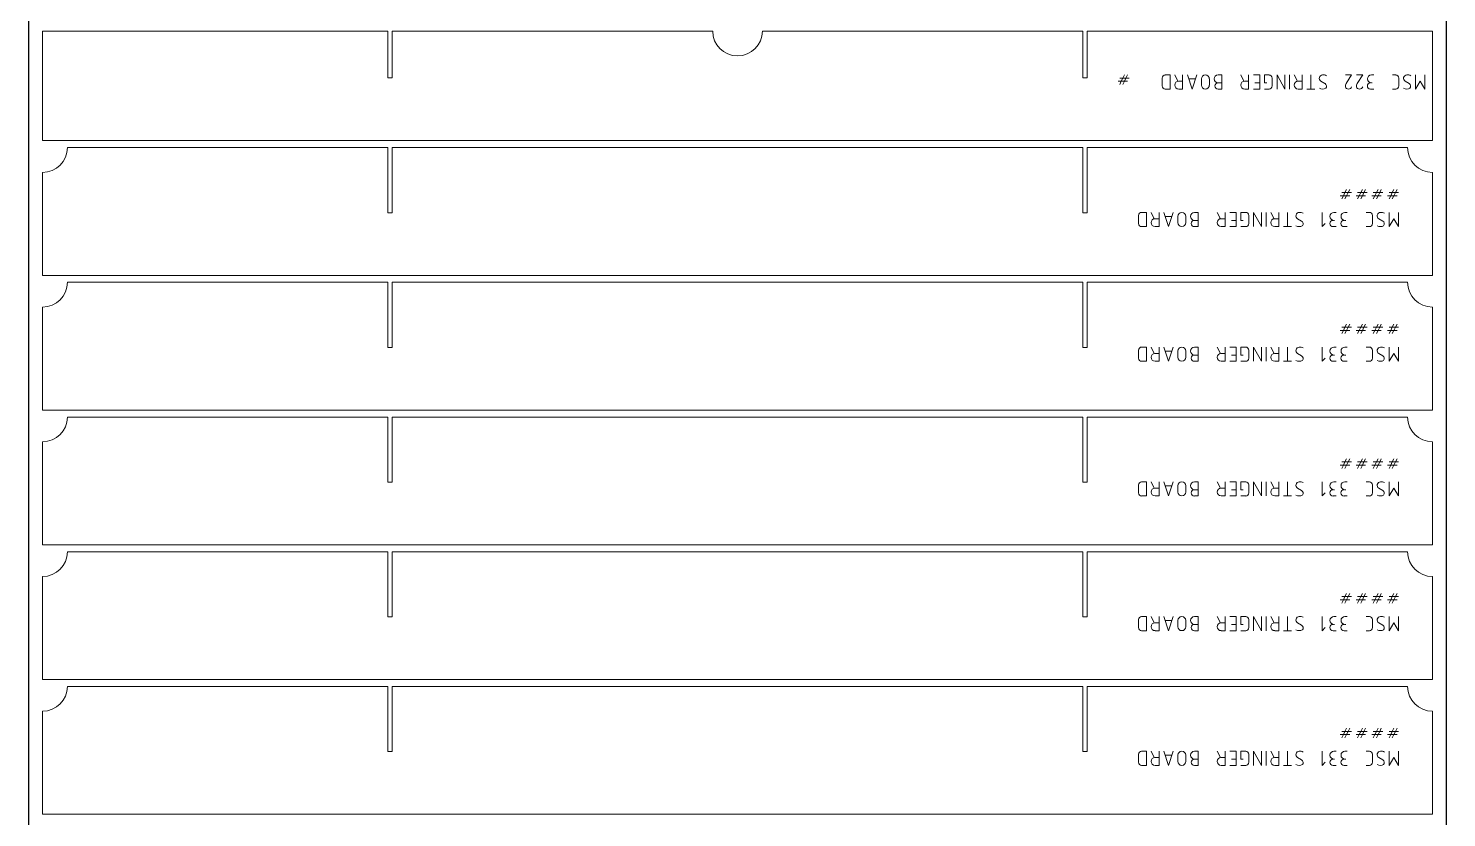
# Model space of a CAD drawing. Header units: inches. Extents: x 142 to 14402, y 211 to 2711.
# Drawn here: x 10102 to 11102, y 694 to 1251 of the extents above; entities that cross this region are included whole.
import ezdxf

# ---------------------------------------------------------------- set-up
doc = ezdxf.new("R2010")
doc.units = ezdxf.units.IN
doc.header["$MEASUREMENT"] = 0
doc.layers.add('IV_MARK_SURFACE', color=2, linetype='Continuous', lineweight=5)
doc.layers.add('IV_OUTER_PROFILE', color=7, linetype='Continuous', lineweight=5)

msp = doc.modelspace()

# ---------------------------------------------------------------- linework, layer by layer
msp.add_lwpolyline([(10101.7, 211.4), (11101.7, 211.4), (11101.7, 2211.4), (10101.7, 2211.4)], close=True)
at = {"layer": 'IV_MARK_SURFACE'}
for p, q in [((10872.3, 1213.4), (10870.1, 1213.4)), ((10871.2, 1215.6), (10873.4, 1215.6)), ((10871.2, 1211.2), (10872.3, 1213.4)), ((10872.3, 1213.4), (10873.4, 1215.6)), ((10874.5, 1213.4), (10872.3, 1213.4)), ((10873.4, 1215.6), (10874.5, 1217.9)), ((10873.4, 1215.6), (10875.6, 1215.6)), ((10874.5, 1213.4), (10873.4, 1211.2)), ((10875.6, 1215.6), (10874.5, 1213.4)), ((10876.7, 1213.4), (10874.5, 1213.4)), ((10876.7, 1217.9), (10875.6, 1215.6)), ((10875.6, 1215.6), (10877.8, 1215.6)), ((10901.1, 1215.6), (10901.1, 1210.1)), ((10906.7, 1217.9), (10903.3, 1217.9)), ((10906.7, 1207.9), (10906.7, 1217.9)), ((10912.2, 1213.4), (10910, 1217.9)), ((10912.8, 1213.4), (10915.5, 1213.4)), ((10915.5, 1217.9), (10915.5, 1213.4)), ((10915.5, 1213.4), (10915.5, 1207.9)), ((10918.9, 1217.9), (10922.2, 1207.9)), ((10924.4, 1215.1), (10920, 1215.1)), ((10922.2, 1207.9), (10925.5, 1217.9)), ((10928.8, 1215.1), (10928.8, 1210.7)), ((10934.4, 1210.7), (10934.4, 1215.1)), ((10940.5, 1217.9), (10943.3, 1217.9)), ((10940.5, 1212.3), (10943.3, 1212.3)), ((10943.3, 1217.9), (10943.3, 1212.3)), ((10943.3, 1212.3), (10943.3, 1207.9)), ((10958.8, 1213.4), (10956.6, 1217.9)), ((10959.3, 1213.4), (10962.1, 1213.4)), ((10962.1, 1217.9), (10962.1, 1213.4)), ((10962.1, 1213.4), (10962.1, 1207.9)), ((10965.4, 1217.9), (10969.9, 1217.9)), ((10969.9, 1212.3), (10966.5, 1212.3)), ((10969.9, 1217.9), (10969.9, 1212.3)), ((10969.9, 1212.3), (10969.9, 1207.9)), ((10976.5, 1217.9), (10973.2, 1217.9)), ((10973.2, 1217.9), (10973.2, 1212.3)), ((10973.2, 1212.3), (10974.9, 1212.3)), ((10978.7, 1210.1), (10978.7, 1215.6)), ((10987.6, 1207.9), (10982.1, 1217.9)), ((10982.1, 1217.9), (10982.1, 1207.9)), ((10987.6, 1217.9), (10987.6, 1207.9)), ((10990.9, 1217.9), (10990.9, 1207.9)), ((10996.5, 1213.4), (10994.3, 1217.9)), ((10997, 1213.4), (10999.8, 1213.4)), ((10999.8, 1217.9), (10999.8, 1213.4)), ((10999.8, 1213.4), (10999.8, 1207.9)), ((11005.9, 1217.9), (11005.9, 1207.9)), ((11013.1, 1213.4), (11015.9, 1211.8)), ((11030.3, 1217.9), (11034.7, 1217.9)), ((11034.7, 1217.9), (11030.9, 1211.8)), ((11038.1, 1217.9), (11042.5, 1217.9)), ((11042.5, 1217.9), (11038.6, 1211.8)), ((11050.3, 1217.9), (11048.6, 1217.9)), ((11048.6, 1212.3), (11049.2, 1212.3)), ((11063.6, 1217.9), (11065.8, 1217.9)), ((11068, 1215.6), (11068, 1210.1)), ((11072.4, 1213.4), (11075.2, 1211.8)), ((11079.7, 1207.9), (11079.7, 1217.9)), ((11083, 1213.4), (11079.7, 1207.9)), ((11086.3, 1207.9), (11083, 1213.4)), ((11086.3, 1217.9), (11086.3, 1207.9)), ((10903.3, 1207.9), (10906.7, 1207.9)), ((10915.5, 1207.9), (10912.8, 1207.9)), ((10943.3, 1207.9), (10940.5, 1207.9)), ((10962.1, 1207.9), (10959.3, 1207.9)), ((10969.9, 1207.9), (10965.4, 1207.9)), ((10973.2, 1207.9), (10976.5, 1207.9)), ((10999.8, 1207.9), (10997, 1207.9)), ((11005.9, 1207.9), (11003.1, 1207.9)), ((11008.7, 1207.9), (11005.9, 1207.9)), ((11048, 1207.9), (11050.3, 1207.9)), ((11065.8, 1207.9), (11063.6, 1207.9)), ((11028.9, 1132.7), (11026.7, 1132.7)), ((11027.8, 1134.9), (11030, 1134.9)), ((11027.8, 1130.4), (11028.9, 1132.7)), ((11028.9, 1132.7), (11030, 1134.9)), ((11031.1, 1132.7), (11028.9, 1132.7)), ((11030, 1134.9), (11031.1, 1137.1)), ((11030, 1134.9), (11032.3, 1134.9)), ((11031.1, 1132.7), (11030, 1130.4)), ((11032.3, 1134.9), (11031.1, 1132.7)), ((11033.4, 1132.7), (11031.1, 1132.7)), ((11033.4, 1137.1), (11032.3, 1134.9)), ((11032.3, 1134.9), (11034.5, 1134.9)), ((11040, 1132.7), (11037.8, 1132.7)), ((11038.9, 1134.9), (11041.1, 1134.9)), ((11038.9, 1130.4), (11040, 1132.7)), ((11040, 1132.7), (11041.1, 1134.9)), ((11042.3, 1132.7), (11040, 1132.7)), ((11041.1, 1134.9), (11042.3, 1137.1)), ((11041.1, 1134.9), (11043.4, 1134.9)), ((11042.3, 1132.7), (11041.1, 1130.4)), ((11043.4, 1134.9), (11042.3, 1132.7)), ((11044.5, 1132.7), (11042.3, 1132.7)), ((11044.5, 1137.1), (11043.4, 1134.9)), ((11043.4, 1134.9), (11045.6, 1134.9)), ((11051.1, 1132.7), (11048.9, 1132.7)), ((11050, 1134.9), (11052.3, 1134.9)), ((11050, 1130.4), (11051.1, 1132.7)), ((11051.1, 1132.7), (11052.3, 1134.9)), ((11053.4, 1132.7), (11051.1, 1132.7)), ((11052.3, 1134.9), (11053.4, 1137.1)), ((11052.3, 1134.9), (11054.5, 1134.9)), ((11053.4, 1132.7), (11052.3, 1130.4)), ((11054.5, 1134.9), (11053.4, 1132.7)), ((11055.6, 1132.7), (11053.4, 1132.7)), ((11055.6, 1137.1), (11054.5, 1134.9)), ((11054.5, 1134.9), (11056.7, 1134.9)), ((11062.3, 1132.7), (11060, 1132.7)), ((11061.1, 1134.9), (11063.4, 1134.9)), ((11061.1, 1130.4), (11062.3, 1132.7)), ((11062.3, 1132.7), (11063.4, 1134.9)), ((11064.5, 1132.7), (11062.3, 1132.7)), ((11063.4, 1134.9), (11064.5, 1137.1)), ((11063.4, 1134.9), (11065.6, 1134.9)), ((11064.5, 1132.7), (11063.4, 1130.4)), ((11065.6, 1134.9), (11064.5, 1132.7)), ((11066.7, 1132.7), (11064.5, 1132.7)), ((11066.7, 1137.1), (11065.6, 1134.9)), ((11065.6, 1134.9), (11067.8, 1134.9)), ((10890, 1120.9), (10886.6, 1120.9)), ((10890, 1110.9), (10890, 1120.9)), ((10895.5, 1116.4), (10893.3, 1120.9)), ((10898.9, 1120.9), (10898.9, 1116.4)), ((10902.2, 1120.9), (10905.5, 1110.9)), ((10905.5, 1110.9), (10908.9, 1120.9)), ((10923.9, 1120.9), (10926.6, 1120.9)), ((10926.6, 1120.9), (10926.6, 1115.3)), ((10942.2, 1116.4), (10940, 1120.9)), ((10945.5, 1120.9), (10945.5, 1116.4)), ((10948.9, 1120.9), (10953.3, 1120.9)), ((10953.3, 1120.9), (10953.3, 1115.3)), ((10960, 1120.9), (10956.6, 1120.9)), ((10956.6, 1120.9), (10956.6, 1115.3)), ((10971.1, 1110.9), (10965.5, 1120.9)), ((10965.5, 1120.9), (10965.5, 1110.9)), ((10971.1, 1120.9), (10971.1, 1110.9)), ((10974.4, 1120.9), (10974.4, 1110.9)), ((10980, 1116.4), (10977.7, 1120.9)), ((10983.3, 1120.9), (10983.3, 1116.4)), ((10989.4, 1120.9), (10989.4, 1110.9)), ((11013.9, 1110.9), (11013.9, 1120.9)), ((11023.9, 1120.9), (11022.2, 1120.9)), ((11031.6, 1120.9), (11030, 1120.9)), ((11045, 1120.9), (11047.2, 1120.9)), ((11061.1, 1110.9), (11061.1, 1120.9)), ((11067.7, 1120.9), (11067.7, 1110.9)), ((10884.4, 1118.7), (10884.4, 1113.1)), ((10886.6, 1110.9), (10890, 1110.9)), ((10896.1, 1116.4), (10898.9, 1116.4)), ((10898.9, 1110.9), (10896.1, 1110.9)), ((10898.9, 1116.4), (10898.9, 1110.9)), ((10907.7, 1118.1), (10903.3, 1118.1)), ((10912.2, 1118.1), (10912.2, 1113.7)), ((10917.7, 1113.7), (10917.7, 1118.1)), ((10923.9, 1115.3), (10926.6, 1115.3)), ((10926.6, 1110.9), (10923.9, 1110.9)), ((10926.6, 1115.3), (10926.6, 1110.9)), ((10942.7, 1116.4), (10945.5, 1116.4)), ((10945.5, 1110.9), (10942.7, 1110.9)), ((10945.5, 1116.4), (10945.5, 1110.9)), ((10953.3, 1110.9), (10948.9, 1110.9)), ((10953.3, 1115.3), (10950, 1115.3)), ((10953.3, 1115.3), (10953.3, 1110.9)), ((10956.6, 1115.3), (10958.3, 1115.3)), ((10956.6, 1110.9), (10960, 1110.9)), ((10962.2, 1113.1), (10962.2, 1118.7)), ((10980.5, 1116.4), (10983.3, 1116.4)), ((10983.3, 1110.9), (10980.5, 1110.9)), ((10983.3, 1116.4), (10983.3, 1110.9)), ((10989.4, 1110.9), (10986.6, 1110.9)), ((10992.2, 1110.9), (10989.4, 1110.9)), ((10996.6, 1116.4), (10999.4, 1114.8)), ((11016.1, 1113.1), (11013.9, 1110.9)), ((11021.6, 1110.9), (11023.9, 1110.9)), ((11022.2, 1115.3), (11022.7, 1115.3)), ((11029.4, 1110.9), (11031.6, 1110.9)), ((11030, 1115.3), (11030.5, 1115.3)), ((11047.2, 1110.9), (11045, 1110.9)), ((11049.4, 1118.7), (11049.4, 1113.1)), ((11053.9, 1116.4), (11056.6, 1114.8)), ((11064.4, 1116.4), (11061.1, 1110.9)), ((11067.7, 1110.9), (11064.4, 1116.4)), ((11030, 1039.9), (11031.1, 1042.1)), ((11033.4, 1042.1), (11032.3, 1039.9)), ((11041.1, 1039.9), (11042.3, 1042.1)), ((11044.5, 1042.1), (11043.4, 1039.9)), ((11052.3, 1039.9), (11053.4, 1042.1)), ((11055.6, 1042.1), (11054.5, 1039.9)), ((11063.4, 1039.9), (11064.5, 1042.1)), ((11066.7, 1042.1), (11065.6, 1039.9)), ((11028.9, 1037.7), (11026.7, 1037.7)), ((11027.8, 1039.9), (11030, 1039.9)), ((11027.8, 1035.4), (11028.9, 1037.7)), ((11028.9, 1037.7), (11030, 1039.9)), ((11031.1, 1037.7), (11028.9, 1037.7)), ((11030, 1039.9), (11032.3, 1039.9)), ((11031.1, 1037.7), (11030, 1035.4)), ((11032.3, 1039.9), (11031.1, 1037.7)), ((11033.4, 1037.7), (11031.1, 1037.7)), ((11032.3, 1039.9), (11034.5, 1039.9)), ((11040, 1037.7), (11037.8, 1037.7)), ((11038.9, 1039.9), (11041.1, 1039.9)), ((11038.9, 1035.4), (11040, 1037.7)), ((11040, 1037.7), (11041.1, 1039.9)), ((11042.3, 1037.7), (11040, 1037.7)), ((11041.1, 1039.9), (11043.4, 1039.9)), ((11042.3, 1037.7), (11041.1, 1035.4)), ((11043.4, 1039.9), (11042.3, 1037.7)), ((11044.5, 1037.7), (11042.3, 1037.7)), ((11043.4, 1039.9), (11045.6, 1039.9)), ((11051.1, 1037.7), (11048.9, 1037.7)), ((11050, 1039.9), (11052.3, 1039.9)), ((11050, 1035.4), (11051.1, 1037.7)), ((11051.1, 1037.7), (11052.3, 1039.9)), ((11053.4, 1037.7), (11051.1, 1037.7)), ((11052.3, 1039.9), (11054.5, 1039.9)), ((11053.4, 1037.7), (11052.3, 1035.4)), ((11054.5, 1039.9), (11053.4, 1037.7)), ((11055.6, 1037.7), (11053.4, 1037.7)), ((11054.5, 1039.9), (11056.7, 1039.9)), ((11062.3, 1037.7), (11060, 1037.7)), ((11061.1, 1039.9), (11063.4, 1039.9)), ((11061.1, 1035.4), (11062.3, 1037.7)), ((11062.3, 1037.7), (11063.4, 1039.9)), ((11064.5, 1037.7), (11062.3, 1037.7)), ((11063.4, 1039.9), (11065.6, 1039.9)), ((11064.5, 1037.7), (11063.4, 1035.4)), ((11065.6, 1039.9), (11064.5, 1037.7)), ((11066.7, 1037.7), (11064.5, 1037.7)), ((11065.6, 1039.9), (11067.8, 1039.9)), ((10884.4, 1023.7), (10884.4, 1018.1)), ((10890, 1025.9), (10886.6, 1025.9)), ((10890, 1015.9), (10890, 1025.9)), ((10895.5, 1021.4), (10893.3, 1025.9)), ((10896.1, 1021.4), (10898.9, 1021.4)), ((10898.9, 1025.9), (10898.9, 1021.4)), ((10898.9, 1021.4), (10898.9, 1015.9)), ((10902.2, 1025.9), (10905.5, 1015.9)), ((10907.7, 1023.1), (10903.3, 1023.1)), ((10905.5, 1015.9), (10908.9, 1025.9)), ((10912.2, 1023.1), (10912.2, 1018.7)), ((10917.7, 1018.7), (10917.7, 1023.1)), ((10923.9, 1025.9), (10926.6, 1025.9)), ((10923.9, 1020.3), (10926.6, 1020.3)), ((10926.6, 1025.9), (10926.6, 1020.3)), ((10926.6, 1020.3), (10926.6, 1015.9)), ((10942.2, 1021.4), (10940, 1025.9)), ((10942.7, 1021.4), (10945.5, 1021.4)), ((10945.5, 1025.9), (10945.5, 1021.4)), ((10945.5, 1021.4), (10945.5, 1015.9)), ((10948.9, 1025.9), (10953.3, 1025.9)), ((10953.3, 1020.3), (10950, 1020.3)), ((10953.3, 1025.9), (10953.3, 1020.3)), ((10953.3, 1020.3), (10953.3, 1015.9)), ((10960, 1025.9), (10956.6, 1025.9)), ((10956.6, 1025.9), (10956.6, 1020.3)), ((10956.6, 1020.3), (10958.3, 1020.3)), ((10962.2, 1018.1), (10962.2, 1023.7)), ((10971.1, 1015.9), (10965.5, 1025.9)), ((10965.5, 1025.9), (10965.5, 1015.9)), ((10971.1, 1025.9), (10971.1, 1015.9)), ((10974.4, 1025.9), (10974.4, 1015.9)), ((10980, 1021.4), (10977.7, 1025.9)), ((10980.5, 1021.4), (10983.3, 1021.4)), ((10983.3, 1025.9), (10983.3, 1021.4)), ((10983.3, 1021.4), (10983.3, 1015.9)), ((10989.4, 1025.9), (10989.4, 1015.9)), ((10996.6, 1021.4), (10999.4, 1019.8)), ((11013.9, 1015.9), (11013.9, 1025.9)), ((11023.9, 1025.9), (11022.2, 1025.9)), ((11022.2, 1020.3), (11022.7, 1020.3)), ((11031.6, 1025.9), (11030, 1025.9)), ((11030, 1020.3), (11030.5, 1020.3)), ((11045, 1025.9), (11047.2, 1025.9)), ((11049.4, 1023.7), (11049.4, 1018.1)), ((11053.9, 1021.4), (11056.6, 1019.8)), ((11061.1, 1015.9), (11061.1, 1025.9)), ((11064.4, 1021.4), (11061.1, 1015.9)), ((11067.7, 1015.9), (11064.4, 1021.4)), ((11067.7, 1025.9), (11067.7, 1015.9)), ((10886.6, 1015.9), (10890, 1015.9)), ((10898.9, 1015.9), (10896.1, 1015.9)), ((10926.6, 1015.9), (10923.9, 1015.9)), ((10945.5, 1015.9), (10942.7, 1015.9)), ((10953.3, 1015.9), (10948.9, 1015.9)), ((10956.6, 1015.9), (10960, 1015.9)), ((10983.3, 1015.9), (10980.5, 1015.9)), ((10989.4, 1015.9), (10986.6, 1015.9)), ((10992.2, 1015.9), (10989.4, 1015.9)), ((11016.1, 1018.1), (11013.9, 1015.9)), ((11021.6, 1015.9), (11023.9, 1015.9)), ((11029.4, 1015.9), (11031.6, 1015.9)), ((11047.2, 1015.9), (11045, 1015.9)), ((11028.9, 942.7), (11026.7, 942.7)), ((11027.8, 944.9), (11030, 944.9)), ((11027.8, 940.4), (11028.9, 942.7)), ((11028.9, 942.7), (11030, 944.9)), ((11031.1, 942.7), (11028.9, 942.7)), ((11030, 944.9), (11031.1, 947.1)), ((11030, 944.9), (11032.3, 944.9)), ((11031.1, 942.7), (11030, 940.4)), ((11032.3, 944.9), (11031.1, 942.7)), ((11033.4, 942.7), (11031.1, 942.7)), ((11033.4, 947.1), (11032.3, 944.9)), ((11032.3, 944.9), (11034.5, 944.9)), ((11040, 942.7), (11037.8, 942.7)), ((11038.9, 944.9), (11041.1, 944.9)), ((11038.9, 940.4), (11040, 942.7)), ((11040, 942.7), (11041.1, 944.9)), ((11042.3, 942.7), (11040, 942.7)), ((11041.1, 944.9), (11042.3, 947.1)), ((11041.1, 944.9), (11043.4, 944.9)), ((11042.3, 942.7), (11041.1, 940.4)), ((11043.4, 944.9), (11042.3, 942.7)), ((11044.5, 942.7), (11042.3, 942.7)), ((11044.5, 947.1), (11043.4, 944.9)), ((11043.4, 944.9), (11045.6, 944.9)), ((11051.1, 942.7), (11048.9, 942.7)), ((11050, 944.9), (11052.3, 944.9)), ((11050, 940.4), (11051.1, 942.7)), ((11051.1, 942.7), (11052.3, 944.9)), ((11053.4, 942.7), (11051.1, 942.7)), ((11052.3, 944.9), (11053.4, 947.1)), ((11052.3, 944.9), (11054.5, 944.9)), ((11053.4, 942.7), (11052.3, 940.4)), ((11054.5, 944.9), (11053.4, 942.7)), ((11055.6, 942.7), (11053.4, 942.7)), ((11055.6, 947.1), (11054.5, 944.9)), ((11054.5, 944.9), (11056.7, 944.9)), ((11062.3, 942.7), (11060, 942.7)), ((11061.1, 944.9), (11063.4, 944.9)), ((11061.1, 940.4), (11062.3, 942.7)), ((11062.3, 942.7), (11063.4, 944.9)), ((11064.5, 942.7), (11062.3, 942.7)), ((11063.4, 944.9), (11064.5, 947.1)), ((11063.4, 944.9), (11065.6, 944.9)), ((11064.5, 942.7), (11063.4, 940.4)), ((11065.6, 944.9), (11064.5, 942.7)), ((11066.7, 942.7), (11064.5, 942.7)), ((11066.7, 947.1), (11065.6, 944.9)), ((11065.6, 944.9), (11067.8, 944.9)), ((10890, 930.9), (10886.6, 930.9)), ((10890, 920.9), (10890, 930.9)), ((10895.5, 926.4), (10893.3, 930.9)), ((10898.9, 930.9), (10898.9, 926.4)), ((10902.2, 930.9), (10905.5, 920.9)), ((10905.5, 920.9), (10908.9, 930.9)), ((10923.9, 930.9), (10926.6, 930.9)), ((10926.6, 930.9), (10926.6, 925.3)), ((10942.2, 926.4), (10940, 930.9)), ((10945.5, 930.9), (10945.5, 926.4)), ((10948.9, 930.9), (10953.3, 930.9)), ((10953.3, 930.9), (10953.3, 925.3)), ((10960, 930.9), (10956.6, 930.9)), ((10956.6, 930.9), (10956.6, 925.3)), ((10971.1, 920.9), (10965.5, 930.9)), ((10965.5, 930.9), (10965.5, 920.9)), ((10971.1, 930.9), (10971.1, 920.9)), ((10974.4, 930.9), (10974.4, 920.9)), ((10980, 926.4), (10977.7, 930.9)), ((10983.3, 930.9), (10983.3, 926.4)), ((10989.4, 930.9), (10989.4, 920.9)), ((11013.9, 920.9), (11013.9, 930.9)), ((11023.9, 930.9), (11022.2, 930.9)), ((11031.6, 930.9), (11030, 930.9)), ((11045, 930.9), (11047.2, 930.9)), ((11061.1, 920.9), (11061.1, 930.9)), ((11067.7, 930.9), (11067.7, 920.9)), ((10884.4, 928.7), (10884.4, 923.1)), ((10886.6, 920.9), (10890, 920.9)), ((10896.1, 926.4), (10898.9, 926.4)), ((10898.9, 920.9), (10896.1, 920.9)), ((10898.9, 926.4), (10898.9, 920.9)), ((10907.7, 928.1), (10903.3, 928.1)), ((10912.2, 928.1), (10912.2, 923.7)), ((10917.7, 923.7), (10917.7, 928.1)), ((10923.9, 925.3), (10926.6, 925.3)), ((10926.6, 920.9), (10923.9, 920.9)), ((10926.6, 925.3), (10926.6, 920.9)), ((10942.7, 926.4), (10945.5, 926.4)), ((10945.5, 920.9), (10942.7, 920.9)), ((10945.5, 926.4), (10945.5, 920.9)), ((10953.3, 920.9), (10948.9, 920.9)), ((10953.3, 925.3), (10950, 925.3)), ((10953.3, 925.3), (10953.3, 920.9)), ((10956.6, 925.3), (10958.3, 925.3)), ((10956.6, 920.9), (10960, 920.9)), ((10962.2, 923.1), (10962.2, 928.7)), ((10980.5, 926.4), (10983.3, 926.4)), ((10983.3, 920.9), (10980.5, 920.9)), ((10983.3, 926.4), (10983.3, 920.9)), ((10989.4, 920.9), (10986.6, 920.9)), ((10992.2, 920.9), (10989.4, 920.9)), ((10996.6, 926.4), (10999.4, 924.8)), ((11016.1, 923.1), (11013.9, 920.9)), ((11021.6, 920.9), (11023.9, 920.9)), ((11022.2, 925.3), (11022.7, 925.3)), ((11029.4, 920.9), (11031.6, 920.9)), ((11030, 925.3), (11030.5, 925.3)), ((11047.2, 920.9), (11045, 920.9)), ((11049.4, 928.7), (11049.4, 923.1)), ((11053.9, 926.4), (11056.6, 924.8)), ((11064.4, 926.4), (11061.1, 920.9)), ((11067.7, 920.9), (11064.4, 926.4)), ((11030, 849.9), (11031.1, 852.1)), ((11033.4, 852.1), (11032.3, 849.9)), ((11041.1, 849.9), (11042.3, 852.1)), ((11044.5, 852.1), (11043.4, 849.9)), ((11052.3, 849.9), (11053.4, 852.1)), ((11055.6, 852.1), (11054.5, 849.9)), ((11063.4, 849.9), (11064.5, 852.1)), ((11066.7, 852.1), (11065.6, 849.9)), ((11028.9, 847.7), (11026.7, 847.7)), ((11027.8, 849.9), (11030, 849.9)), ((11027.8, 845.4), (11028.9, 847.7)), ((11028.9, 847.7), (11030, 849.9)), ((11031.1, 847.7), (11028.9, 847.7)), ((11030, 849.9), (11032.3, 849.9)), ((11031.1, 847.7), (11030, 845.4)), ((11032.3, 849.9), (11031.1, 847.7)), ((11033.4, 847.7), (11031.1, 847.7)), ((11032.3, 849.9), (11034.5, 849.9)), ((11040, 847.7), (11037.8, 847.7)), ((11038.9, 849.9), (11041.1, 849.9)), ((11038.9, 845.4), (11040, 847.7)), ((11040, 847.7), (11041.1, 849.9)), ((11042.3, 847.7), (11040, 847.7)), ((11041.1, 849.9), (11043.4, 849.9)), ((11042.3, 847.7), (11041.1, 845.4)), ((11043.4, 849.9), (11042.3, 847.7)), ((11044.5, 847.7), (11042.3, 847.7)), ((11043.4, 849.9), (11045.6, 849.9)), ((11051.1, 847.7), (11048.9, 847.7)), ((11050, 849.9), (11052.3, 849.9)), ((11050, 845.4), (11051.1, 847.7)), ((11051.1, 847.7), (11052.3, 849.9)), ((11053.4, 847.7), (11051.1, 847.7)), ((11052.3, 849.9), (11054.5, 849.9)), ((11053.4, 847.7), (11052.3, 845.4)), ((11054.5, 849.9), (11053.4, 847.7)), ((11055.6, 847.7), (11053.4, 847.7)), ((11054.5, 849.9), (11056.7, 849.9)), ((11062.3, 847.7), (11060, 847.7)), ((11061.1, 849.9), (11063.4, 849.9)), ((11061.1, 845.4), (11062.3, 847.7)), ((11062.3, 847.7), (11063.4, 849.9)), ((11064.5, 847.7), (11062.3, 847.7)), ((11063.4, 849.9), (11065.6, 849.9)), ((11064.5, 847.7), (11063.4, 845.4)), ((11065.6, 849.9), (11064.5, 847.7)), ((11066.7, 847.7), (11064.5, 847.7)), ((11065.6, 849.9), (11067.8, 849.9)), ((10884.4, 833.7), (10884.4, 828.1)), ((10890, 835.9), (10886.6, 835.9)), ((10890, 825.9), (10890, 835.9)), ((10895.5, 831.4), (10893.3, 835.9)), ((10896.1, 831.4), (10898.9, 831.4)), ((10898.9, 835.9), (10898.9, 831.4)), ((10898.9, 831.4), (10898.9, 825.9)), ((10902.2, 835.9), (10905.5, 825.9)), ((10907.7, 833.1), (10903.3, 833.1)), ((10905.5, 825.9), (10908.9, 835.9)), ((10912.2, 833.1), (10912.2, 828.7)), ((10917.7, 828.7), (10917.7, 833.1)), ((10923.9, 835.9), (10926.6, 835.9)), ((10923.9, 830.3), (10926.6, 830.3)), ((10926.6, 835.9), (10926.6, 830.3)), ((10926.6, 830.3), (10926.6, 825.9)), ((10942.2, 831.4), (10940, 835.9)), ((10942.7, 831.4), (10945.5, 831.4)), ((10945.5, 835.9), (10945.5, 831.4)), ((10945.5, 831.4), (10945.5, 825.9)), ((10948.9, 835.9), (10953.3, 835.9)), ((10953.3, 830.3), (10950, 830.3)), ((10953.3, 835.9), (10953.3, 830.3)), ((10953.3, 830.3), (10953.3, 825.9)), ((10960, 835.9), (10956.6, 835.9)), ((10956.6, 835.9), (10956.6, 830.3)), ((10956.6, 830.3), (10958.3, 830.3)), ((10962.2, 828.1), (10962.2, 833.7)), ((10971.1, 825.9), (10965.5, 835.9)), ((10965.5, 835.9), (10965.5, 825.9)), ((10971.1, 835.9), (10971.1, 825.9)), ((10974.4, 835.9), (10974.4, 825.9)), ((10980, 831.4), (10977.7, 835.9)), ((10980.5, 831.4), (10983.3, 831.4)), ((10983.3, 835.9), (10983.3, 831.4)), ((10983.3, 831.4), (10983.3, 825.9)), ((10989.4, 835.9), (10989.4, 825.9)), ((10996.6, 831.4), (10999.4, 829.8)), ((11013.9, 825.9), (11013.9, 835.9)), ((11023.9, 835.9), (11022.2, 835.9)), ((11022.2, 830.3), (11022.7, 830.3)), ((11031.6, 835.9), (11030, 835.9)), ((11030, 830.3), (11030.5, 830.3)), ((11045, 835.9), (11047.2, 835.9)), ((11049.4, 833.7), (11049.4, 828.1)), ((11053.9, 831.4), (11056.6, 829.8)), ((11061.1, 825.9), (11061.1, 835.9)), ((11064.4, 831.4), (11061.1, 825.9)), ((11067.7, 825.9), (11064.4, 831.4)), ((11067.7, 835.9), (11067.7, 825.9)), ((10886.6, 825.9), (10890, 825.9)), ((10898.9, 825.9), (10896.1, 825.9)), ((10926.6, 825.9), (10923.9, 825.9)), ((10945.5, 825.9), (10942.7, 825.9)), ((10953.3, 825.9), (10948.9, 825.9)), ((10956.6, 825.9), (10960, 825.9)), ((10983.3, 825.9), (10980.5, 825.9)), ((10989.4, 825.9), (10986.6, 825.9)), ((10992.2, 825.9), (10989.4, 825.9)), ((11016.1, 828.1), (11013.9, 825.9)), ((11021.6, 825.9), (11023.9, 825.9)), ((11029.4, 825.9), (11031.6, 825.9)), ((11047.2, 825.9), (11045, 825.9)), ((11028.9, 752.7), (11026.7, 752.7)), ((11027.8, 754.9), (11030, 754.9)), ((11027.8, 750.4), (11028.9, 752.7)), ((11028.9, 752.7), (11030, 754.9)), ((11031.1, 752.7), (11028.9, 752.7)), ((11030, 754.9), (11031.1, 757.1)), ((11030, 754.9), (11032.3, 754.9)), ((11031.1, 752.7), (11030, 750.4)), ((11032.3, 754.9), (11031.1, 752.7)), ((11033.4, 752.7), (11031.1, 752.7)), ((11033.4, 757.1), (11032.3, 754.9)), ((11032.3, 754.9), (11034.5, 754.9)), ((11040, 752.7), (11037.8, 752.7)), ((11038.9, 754.9), (11041.1, 754.9)), ((11038.9, 750.4), (11040, 752.7)), ((11040, 752.7), (11041.1, 754.9)), ((11042.3, 752.7), (11040, 752.7)), ((11041.1, 754.9), (11042.3, 757.1)), ((11041.1, 754.9), (11043.4, 754.9)), ((11042.3, 752.7), (11041.1, 750.4)), ((11043.4, 754.9), (11042.3, 752.7)), ((11044.5, 752.7), (11042.3, 752.7)), ((11044.5, 757.1), (11043.4, 754.9)), ((11043.4, 754.9), (11045.6, 754.9)), ((11051.1, 752.7), (11048.9, 752.7)), ((11050, 754.9), (11052.3, 754.9)), ((11050, 750.4), (11051.1, 752.7)), ((11051.1, 752.7), (11052.3, 754.9)), ((11053.4, 752.7), (11051.1, 752.7)), ((11052.3, 754.9), (11053.4, 757.1)), ((11052.3, 754.9), (11054.5, 754.9)), ((11053.4, 752.7), (11052.3, 750.4)), ((11054.5, 754.9), (11053.4, 752.7)), ((11055.6, 752.7), (11053.4, 752.7)), ((11055.6, 757.1), (11054.5, 754.9)), ((11054.5, 754.9), (11056.7, 754.9)), ((11062.3, 752.7), (11060, 752.7)), ((11061.1, 754.9), (11063.4, 754.9)), ((11061.1, 750.4), (11062.3, 752.7)), ((11062.3, 752.7), (11063.4, 754.9)), ((11064.5, 752.7), (11062.3, 752.7)), ((11063.4, 754.9), (11064.5, 757.1)), ((11063.4, 754.9), (11065.6, 754.9)), ((11064.5, 752.7), (11063.4, 750.4)), ((11065.6, 754.9), (11064.5, 752.7)), ((11066.7, 752.7), (11064.5, 752.7)), ((11066.7, 757.1), (11065.6, 754.9)), ((11065.6, 754.9), (11067.8, 754.9)), ((10890, 740.9), (10886.6, 740.9)), ((10890, 730.9), (10890, 740.9)), ((10895.5, 736.4), (10893.3, 740.9)), ((10898.9, 740.9), (10898.9, 736.4)), ((10902.2, 740.9), (10905.5, 730.9)), ((10905.5, 730.9), (10908.9, 740.9)), ((10923.9, 740.9), (10926.6, 740.9)), ((10926.6, 740.9), (10926.6, 735.3)), ((10942.2, 736.4), (10940, 740.9)), ((10945.5, 740.9), (10945.5, 736.4)), ((10948.9, 740.9), (10953.3, 740.9)), ((10953.3, 740.9), (10953.3, 735.3)), ((10960, 740.9), (10956.6, 740.9)), ((10956.6, 740.9), (10956.6, 735.3)), ((10971.1, 730.9), (10965.5, 740.9)), ((10965.5, 740.9), (10965.5, 730.9)), ((10971.1, 740.9), (10971.1, 730.9)), ((10974.4, 740.9), (10974.4, 730.9)), ((10980, 736.4), (10977.7, 740.9)), ((10983.3, 740.9), (10983.3, 736.4)), ((10989.4, 740.9), (10989.4, 730.9)), ((11013.9, 730.9), (11013.9, 740.9)), ((11023.9, 740.9), (11022.2, 740.9)), ((11031.6, 740.9), (11030, 740.9)), ((11045, 740.9), (11047.2, 740.9)), ((11061.1, 730.9), (11061.1, 740.9)), ((11067.7, 740.9), (11067.7, 730.9)), ((10884.4, 738.7), (10884.4, 733.1)), ((10886.6, 730.9), (10890, 730.9)), ((10896.1, 736.4), (10898.9, 736.4)), ((10898.9, 730.9), (10896.1, 730.9)), ((10898.9, 736.4), (10898.9, 730.9)), ((10907.7, 738.1), (10903.3, 738.1)), ((10912.2, 738.1), (10912.2, 733.7)), ((10917.7, 733.7), (10917.7, 738.1)), ((10923.9, 735.3), (10926.6, 735.3)), ((10926.6, 730.9), (10923.9, 730.9)), ((10926.6, 735.3), (10926.6, 730.9)), ((10942.7, 736.4), (10945.5, 736.4)), ((10945.5, 730.9), (10942.7, 730.9)), ((10945.5, 736.4), (10945.5, 730.9)), ((10953.3, 730.9), (10948.9, 730.9)), ((10953.3, 735.3), (10950, 735.3)), ((10953.3, 735.3), (10953.3, 730.9)), ((10956.6, 735.3), (10958.3, 735.3)), ((10956.6, 730.9), (10960, 730.9)), ((10962.2, 733.1), (10962.2, 738.7)), ((10980.5, 736.4), (10983.3, 736.4)), ((10983.3, 730.9), (10980.5, 730.9)), ((10983.3, 736.4), (10983.3, 730.9)), ((10989.4, 730.9), (10986.6, 730.9)), ((10992.2, 730.9), (10989.4, 730.9)), ((10996.6, 736.4), (10999.4, 734.8)), ((11016.1, 733.1), (11013.9, 730.9)), ((11021.6, 730.9), (11023.9, 730.9)), ((11022.2, 735.3), (11022.7, 735.3)), ((11029.4, 730.9), (11031.6, 730.9)), ((11030, 735.3), (11030.5, 735.3)), ((11047.2, 730.9), (11045, 730.9)), ((11049.4, 738.7), (11049.4, 733.1)), ((11053.9, 736.4), (11056.6, 734.8)), ((11064.4, 736.4), (11061.1, 730.9)), ((11067.7, 730.9), (11064.4, 736.4))]:
    msp.add_line(p, q, dxfattribs=at)
for centre, radius, start, end in [((10903.3, 1215.6), 2.22, 90, 180), ((10903.3, 1210.1), 2.22, 180, 270), ((10912.8, 1210.7), 2.77, 90, 270), ((10931.6, 1215.1), 2.77, 0, 180), ((10931.6, 1210.7), 2.77, 180, 0), ((10940.5, 1215.1), 2.77, 90, 270), ((10940.5, 1210.1), 2.22, 90, 270), ((10959.3, 1210.7), 2.77, 90, 270), ((10976.5, 1215.6), 2.22, 0, 90), ((10976.5, 1210.1), 2.22, 270, 0), ((10997, 1210.7), 2.77, 90, 270), ((11014.3, 1215.5), 2.38, 92.3685, 239.559), ((11014.9, 1214.2), 3.73, 56.4174, 100.9627), ((11014.8, 1209.9), 2.21, 319.6263, 59.2984), ((11033.3, 1210), 3.02, 143.6911, 188.2364), ((11041.1, 1210), 3.02, 143.6911, 188.2364), ((11048.6, 1215.1), 2.77, 90, 270), ((11048, 1210.1), 2.22, 90, 270), ((11065.8, 1215.6), 2.22, 0, 90), ((11065.8, 1210.1), 2.22, 270, 0), ((11073.7, 1215.5), 2.38, 92.3685, 239.559), ((11074.3, 1214.2), 3.73, 56.4174, 100.9627), ((11074.1, 1209.9), 2.21, 319.6263, 59.2984), ((11014.2, 1212.6), 4.68, 241.7153, 298.2847), ((11032.5, 1210.2), 2.31, 196.4047, 343.5953), ((11040.3, 1210.2), 2.31, 196.4047, 343.5953), ((11073.6, 1212.6), 4.68, 241.7153, 298.2847), ((10886.6, 1118.7), 2.22, 90, 180), ((10915, 1118.1), 2.78, 0, 180), ((10923.9, 1118.1), 2.78, 90, 270), ((10960, 1118.7), 2.22, 0, 90), ((10997.8, 1118.5), 2.39, 92.3685, 239.559), ((10998.5, 1117.2), 3.74, 56.4174, 100.9627), ((11022.2, 1118.1), 2.78, 90, 270), ((11030, 1118.1), 2.78, 90, 270), ((11047.2, 1118.7), 2.22, 0, 90), ((11055.1, 1118.5), 2.39, 92.3685, 239.559), ((11055.7, 1117.2), 3.74, 56.4174, 100.9627), ((10886.6, 1113.1), 2.22, 180, 270), ((10896.1, 1113.7), 2.78, 90, 270), ((10915, 1113.7), 2.78, 180, 0), ((10923.9, 1113.1), 2.22, 90, 270), ((10942.7, 1113.7), 2.78, 90, 270), ((10960, 1113.1), 2.22, 270, 0), ((10980.5, 1113.7), 2.78, 90, 270), ((10997.7, 1115.6), 4.69, 241.7153, 298.2847), ((10998.3, 1112.9), 2.21, 319.6263, 59.2984), ((11021.6, 1113.1), 2.22, 90, 270), ((11029.4, 1113.1), 2.22, 90, 270), ((11047.2, 1113.1), 2.22, 270, 0), ((11055, 1115.6), 4.69, 241.7153, 298.2847), ((11055.5, 1112.9), 2.21, 319.6263, 59.2984), ((10886.6, 1023.7), 2.22, 90, 180), ((10896.1, 1018.7), 2.78, 90, 270), ((10915, 1023.1), 2.78, 0, 180), ((10923.9, 1023.1), 2.78, 90, 270), ((10923.9, 1018.1), 2.22, 90, 270), ((10942.7, 1018.7), 2.78, 90, 270), ((10960, 1023.7), 2.22, 0, 90), ((10980.5, 1018.7), 2.78, 90, 270), ((10997.8, 1023.5), 2.39, 92.3685, 239.559), ((10998.5, 1022.2), 3.74, 56.4174, 100.9627), ((11022.2, 1023.1), 2.78, 90, 270), ((11021.6, 1018.1), 2.22, 90, 270), ((11030, 1023.1), 2.78, 90, 270), ((11029.4, 1018.1), 2.22, 90, 270), ((11047.2, 1023.7), 2.22, 0, 90), ((11055.1, 1023.5), 2.39, 92.3685, 239.559), ((11055.7, 1022.2), 3.74, 56.4174, 100.9627), ((10886.6, 1018.1), 2.22, 180, 270), ((10915, 1018.7), 2.78, 180, 0), ((10960, 1018.1), 2.22, 270, 0), ((10997.7, 1020.6), 4.69, 241.7153, 298.2847), ((10998.3, 1017.9), 2.21, 319.6263, 59.2984), ((11047.2, 1018.1), 2.22, 270, 0), ((11055, 1020.6), 4.69, 241.7153, 298.2847), ((11055.5, 1017.9), 2.21, 319.6263, 59.2984), ((10886.6, 928.7), 2.22, 90, 180), ((10915, 928.1), 2.78, 0, 180), ((10923.9, 928.1), 2.78, 90, 270), ((10960, 928.7), 2.22, 0, 90), ((10997.8, 928.5), 2.39, 92.3685, 239.559), ((10998.5, 927.2), 3.74, 56.4174, 100.9627), ((11022.2, 928.1), 2.78, 90, 270), ((11030, 928.1), 2.78, 90, 270), ((11047.2, 928.7), 2.22, 0, 90), ((11055.1, 928.5), 2.39, 92.3685, 239.559), ((11055.7, 927.2), 3.74, 56.4174, 100.9627), ((10886.6, 923.1), 2.22, 180, 270), ((10896.1, 923.7), 2.78, 90, 270), ((10915, 923.7), 2.78, 180, 0), ((10923.9, 923.1), 2.22, 90, 270), ((10942.7, 923.7), 2.78, 90, 270), ((10960, 923.1), 2.22, 270, 0), ((10980.5, 923.7), 2.78, 90, 270), ((10997.7, 925.6), 4.69, 241.7153, 298.2847), ((10998.3, 922.9), 2.21, 319.6263, 59.2984), ((11021.6, 923.1), 2.22, 90, 270), ((11029.4, 923.1), 2.22, 90, 270), ((11047.2, 923.1), 2.22, 270, 0), ((11055, 925.6), 4.69, 241.7153, 298.2847), ((11055.5, 922.9), 2.21, 319.6263, 59.2984), ((10886.6, 833.7), 2.22, 90, 180), ((10896.1, 828.7), 2.78, 90, 270), ((10915, 833.1), 2.78, 0, 180), ((10923.9, 833.1), 2.78, 90, 270), ((10923.9, 828.1), 2.22, 90, 270), ((10942.7, 828.7), 2.78, 90, 270), ((10960, 833.7), 2.22, 0, 90), ((10980.5, 828.7), 2.78, 90, 270), ((10997.8, 833.5), 2.39, 92.3685, 239.559), ((10998.5, 832.2), 3.74, 56.4174, 100.9627), ((11022.2, 833.1), 2.78, 90, 270), ((11021.6, 828.1), 2.22, 90, 270), ((11030, 833.1), 2.78, 90, 270), ((11029.4, 828.1), 2.22, 90, 270), ((11047.2, 833.7), 2.22, 0, 90), ((11055.1, 833.5), 2.39, 92.3685, 239.559), ((11055.7, 832.2), 3.74, 56.4174, 100.9627), ((10886.6, 828.1), 2.22, 180, 270), ((10915, 828.7), 2.78, 180, 0), ((10960, 828.1), 2.22, 270, 0), ((10997.7, 830.6), 4.69, 241.7153, 298.2847), ((10998.3, 827.9), 2.21, 319.6263, 59.2984), ((11047.2, 828.1), 2.22, 270, 0), ((11055, 830.6), 4.69, 241.7153, 298.2847), ((11055.5, 827.9), 2.21, 319.6263, 59.2984), ((10886.6, 738.7), 2.22, 90, 180), ((10915, 738.1), 2.78, 0, 180), ((10923.9, 738.1), 2.78, 90, 270), ((10960, 738.7), 2.22, 0, 90), ((10997.8, 738.5), 2.39, 92.3685, 239.559), ((10998.5, 737.2), 3.74, 56.4174, 100.9627), ((11022.2, 738.1), 2.78, 90, 270), ((11030, 738.1), 2.78, 90, 270), ((11047.2, 738.7), 2.22, 0, 90), ((11055.1, 738.5), 2.39, 92.3685, 239.559), ((11055.7, 737.2), 3.74, 56.4174, 100.9627), ((10886.6, 733.1), 2.22, 180, 270), ((10896.1, 733.7), 2.78, 90, 270), ((10915, 733.7), 2.78, 180, 0), ((10923.9, 733.1), 2.22, 90, 270), ((10942.7, 733.7), 2.78, 90, 270), ((10960, 733.1), 2.22, 270, 0), ((10980.5, 733.7), 2.78, 90, 270), ((10997.7, 735.6), 4.69, 241.7153, 298.2847), ((10998.3, 732.9), 2.21, 319.6263, 59.2984), ((11021.6, 733.1), 2.22, 90, 270), ((11029.4, 733.1), 2.22, 90, 270), ((11047.2, 733.1), 2.22, 270, 0), ((11055, 735.6), 4.69, 241.7153, 298.2847), ((11055.5, 732.9), 2.21, 319.6263, 59.2984)]:
    msp.add_arc(centre, radius, start, end, dxfattribs=at)
at = {"layer": 'IV_OUTER_PROFILE'}
for p, q in [((10111.7, 1248.8), (10355.1, 1248.8)), ((10111.7, 1248.8), (10111.7, 1171.6)), ((10355.1, 1215.8), (10355.1, 1248.8)), ((10358.3, 1248.8), (10358.3, 1215.8)), ((10358.3, 1248.8), (10584.2, 1248.8)), ((10619.2, 1248.8), (10845.1, 1248.8)), ((10845.1, 1215.8), (10845.1, 1248.8)), ((10848.3, 1248.8), (10848.3, 1215.8)), ((10848.3, 1248.8), (11091.7, 1248.8)), ((11091.7, 1248.8), (11091.7, 1171.6)), ((10358.3, 1215.8), (10355.1, 1215.8)), ((10848.3, 1215.8), (10845.1, 1215.8)), ((10111.7, 1171.6), (11091.7, 1171.6)), ((10129.2, 1166.6), (10355.1, 1166.6)), ((10355.1, 1120.6), (10355.1, 1166.6)), ((10358.3, 1166.6), (10358.3, 1120.6)), ((10358.3, 1166.6), (10845.1, 1166.6)), ((10845.1, 1120.6), (10845.1, 1166.6)), ((10848.3, 1166.6), (10848.3, 1120.6)), ((10848.3, 1166.6), (11074.2, 1166.6)), ((10111.7, 1149.1), (10111.7, 1076.4)), ((11091.7, 1149.1), (11091.7, 1076.4)), ((10358.3, 1120.6), (10355.1, 1120.6)), ((10848.3, 1120.6), (10845.1, 1120.6)), ((10111.7, 1076.4), (11091.7, 1076.4)), ((10129.2, 1071.6), (10355.1, 1071.6)), ((10355.1, 1025.6), (10355.1, 1071.6)), ((10358.3, 1071.6), (10358.3, 1025.6)), ((10358.3, 1071.6), (10845.1, 1071.6)), ((10845.1, 1025.6), (10845.1, 1071.6)), ((10848.3, 1071.6), (10848.3, 1025.6)), ((10848.3, 1071.6), (11074.2, 1071.6)), ((10111.7, 1054.1), (10111.7, 981.4)), ((11091.7, 1054.1), (11091.7, 981.4)), ((10358.3, 1025.6), (10355.1, 1025.6)), ((10848.3, 1025.6), (10845.1, 1025.6)), ((10111.7, 981.4), (11091.7, 981.4)), ((10129.2, 976.6), (10355.1, 976.6)), ((10355.1, 930.6), (10355.1, 976.6)), ((10358.3, 976.6), (10358.3, 930.6)), ((10358.3, 976.6), (10845.1, 976.6)), ((10845.1, 930.6), (10845.1, 976.6)), ((10848.3, 976.6), (10848.3, 930.6)), ((10848.3, 976.6), (11074.2, 976.6)), ((10111.7, 959.1), (10111.7, 886.4)), ((11091.7, 959.1), (11091.7, 886.4)), ((10358.3, 930.6), (10355.1, 930.6)), ((10848.3, 930.6), (10845.1, 930.6)), ((10111.7, 886.4), (11091.7, 886.4)), ((10129.2, 881.6), (10355.1, 881.6)), ((10355.1, 835.6), (10355.1, 881.6)), ((10358.3, 881.6), (10358.3, 835.6)), ((10358.3, 881.6), (10845.1, 881.6)), ((10845.1, 835.6), (10845.1, 881.6)), ((10848.3, 881.6), (10848.3, 835.6)), ((10848.3, 881.6), (11074.2, 881.6)), ((10111.7, 864.1), (10111.7, 791.4)), ((11091.7, 864.1), (11091.7, 791.4)), ((10358.3, 835.6), (10355.1, 835.6)), ((10848.3, 835.6), (10845.1, 835.6)), ((10111.7, 791.4), (11091.7, 791.4)), ((10129.2, 786.6), (10355.1, 786.6)), ((10355.1, 740.6), (10355.1, 786.6)), ((10358.3, 786.6), (10358.3, 740.6)), ((10358.3, 786.6), (10845.1, 786.6)), ((10845.1, 740.6), (10845.1, 786.6)), ((10848.3, 786.6), (10848.3, 740.6)), ((10848.3, 786.6), (11074.2, 786.6)), ((10111.7, 769.1), (10111.7, 696.4)), ((11091.7, 769.1), (11091.7, 696.4)), ((10358.3, 740.6), (10355.1, 740.6)), ((10848.3, 740.6), (10845.1, 740.6)), ((10111.7, 696.4), (11091.7, 696.4))]:
    msp.add_line(p, q, dxfattribs=at)
for centre, start, end in [((10601.7, 1248.8), 180, 0), ((10111.7, 1166.6), 270, 0), ((11091.7, 1166.6), 180, 270), ((10111.7, 1071.6), 270, 0), ((11091.7, 1071.6), 180, 270), ((10111.7, 976.6), 270, 0), ((11091.7, 976.6), 180, 270), ((10111.7, 881.6), 270, 0), ((11091.7, 881.6), 180, 270), ((10111.7, 786.6), 270, 0), ((11091.7, 786.6), 180, 270)]:
    msp.add_arc(centre, 17.5, start, end, dxfattribs=at)

doc.saveas('drawing.dxf')
